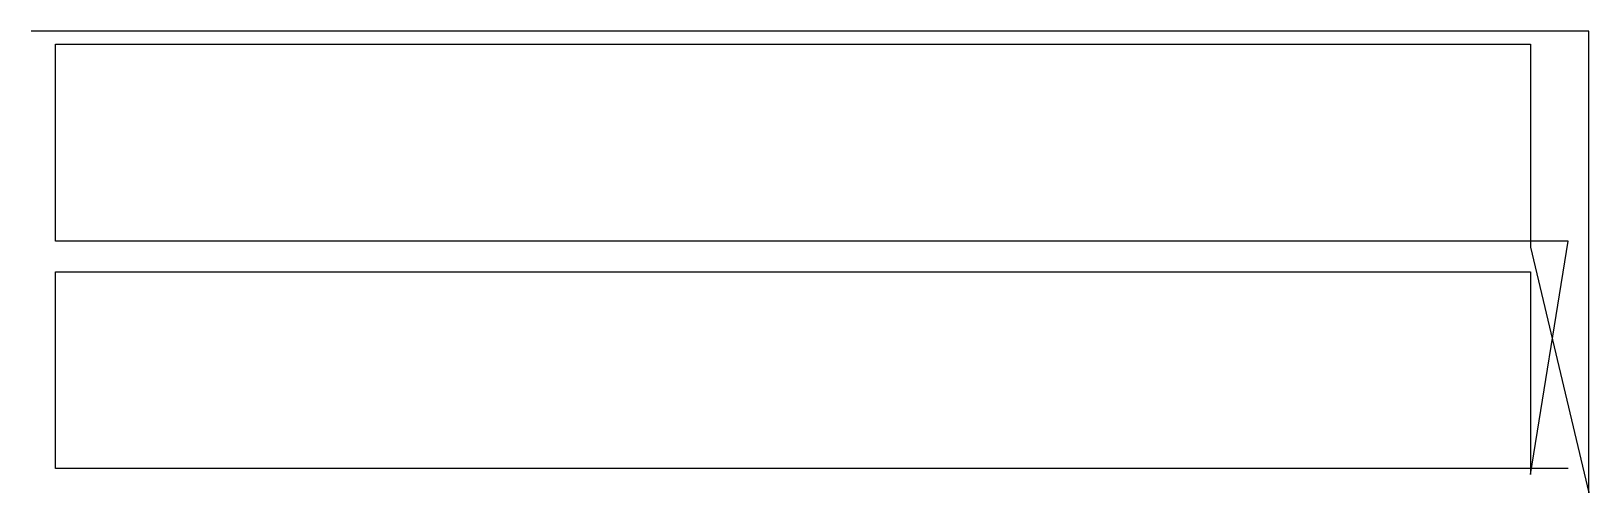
# Model space of a CAD drawing. Header units: metres. Extents: x 0 to 1279, y 0 to 379.
import ezdxf

# ---------------------------------------------------------------- set-up
doc = ezdxf.new("R2010")
doc.units = ezdxf.units.M

msp = doc.modelspace()

# ---------------------------------------------------------------- linework, layer by layer
at = {"layer": 'TOOL_0'}
for p, q in [((1, 378.869), (0, 378.869)), ((1279.29, 378.869), (1, 378.869)), ((1279.29, 1), (1279.29, 378.869)), ((20, 206.573), (20, 368.073)), ((20, 368.073), (1231.5, 368.073)), ((1231.5, 368.073), (1231.5, 206.573)), ((1231.5, 206.573), (20, 206.573)), ((1231.5, 15.039), (1262.28, 206.573)), ((1262.28, 206.573), (1231.5, 206.573)), ((1231.5, 206.573), (1231.5, 201.611)), ((1231.5, 201.611), (1279.29, 0)), ((20, 20.001), (20, 181.501)), ((20, 181.501), (1231.5, 181.501)), ((1231.5, 181.501), (1231.5, 20.001)), ((1231.5, 20.001), (20, 20.001)), ((1262.28, 20.001), (1231.5, 20.001)), ((1231.5, 20.001), (1231.5, 15.039)), ((1279.29, 0), (1279.29, 1)), ((1279.29, 1), (1279.29, 0)), ((1279.29, 0), (1279.29, 1))]:
    msp.add_line(p, q, dxfattribs=at)

doc.saveas('drawing.dxf')
